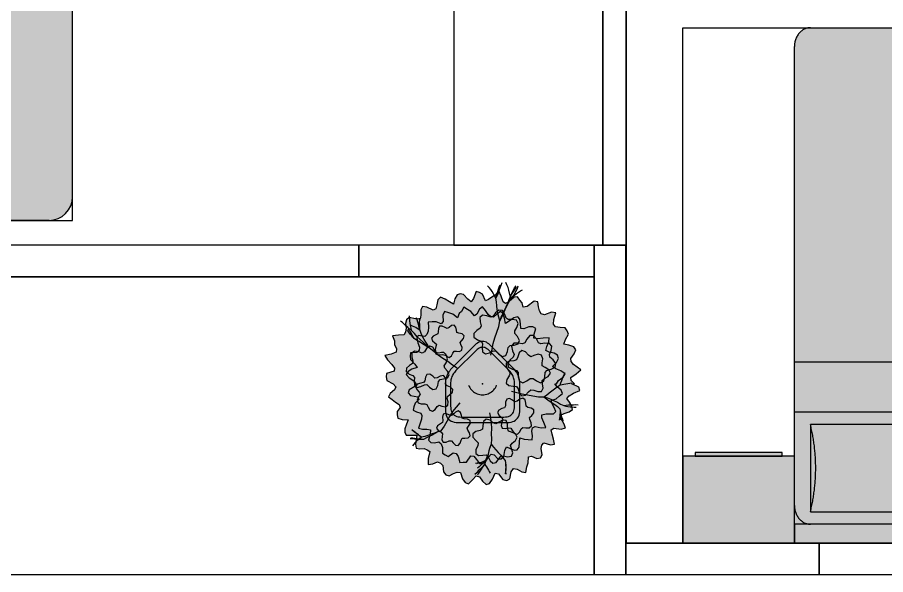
# Model space of a CAD drawing. Header units: millimetres. Extents: x 0 to 11077, y 0 to 9855.
# Drawn here: x 5574 to 9075, y 0 to 2245 of the extents above; entities that cross this region are included whole.
import ezdxf

# ---------------------------------------------------------------- set-up
doc = ezdxf.new("R2010")
doc.units = ezdxf.units.MM
for name, color, linetype, true_color in [('EH-PLANT-FILL', 9, 'Continuous', 0xa6e6bd), ('EH-PLANT-LEAVES', 103, 'Continuous', 0x4dcc7a), ('EH-PLANT-POT', 118, 'Continuous', 0x003b2b), ('EH-PLANT-STEMS', 37, 'Continuous', 0x8c5e36), ('Furniture', 37, 'Continuous', 0x75664f), ('FurnitureRefRec', 254, 'Continuous', 0xd5d5d5), ('PT Top Left', 52, 'Continuous', 0xcdcd00), ('PT Top Left Furniture', 211, 'Continuous', 0xff7fff), ('PT Top Right', 96, 'Continuous', 0x007f00), ('PT Top Right Furniture', 200, 'Continuous', 0xbf3fff), ('Walls', 1, 'Continuous', 0xff0000)]:
    doc.layers.add(name, color=color, linetype=linetype, true_color=true_color)
for name, color, linetype in [('Furniture Stretch', 7, 'Continuous'), ('Rooms$Bed Room', 7, 'Continuous'), ('Rooms$Living Room', 7, 'Continuous'), ('Rooms$Terrace', 7, 'Continuous'), ('Windows', 7, 'Continuous')]:
    doc.layers.add(name, color=color, linetype=linetype)

# ---------------------------------------------------------------- blocks, each defined once
blk = doc.blocks.new('EH_PLANT_BUSH')
at = {"layer": 'EH-PLANT-FILL'}
for points in [[(370.939, 0), (357.198, 12.474), (355.994, 24.894), (376.85, 39.609), (396.674, 55.749), (380.766, 67.139), (365.943, 77.784), (357.38, 89.105), (356.213, 102.142), (368.891, 119.86), (375.721, 136.751), (368.229, 148.774), (347.556, 154.742), (327.808, 159.883), (334.781, 178.006), (346.344, 199.962), (341.12, 213.155), (333.237, 224.771), (312.321, 226.915), (293.937, 229.649), (285.77, 239.79), (286.985, 258.403), (295.095, 284.97), (278.401, 288.293), (249.825, 277.458), (235.828, 281.049), (229.798, 294.128), (225.43, 310.278), (222.503, 329.875), (207.612, 332.249), (179.773, 311.376), (163.916, 308.282), (159.248, 326.508), (149.835, 336.535), (141.273, 349.663), (126.781, 348.327), (107.7, 331.465), (92.855, 323.825), (82.379, 330.404), (74.925, 352.495), (66.031, 374.481), (50.094, 356.434), (36.669, 348.878), (23.758, 339.753), (11.68, 334.457), (0, 361.036), (-12.82, 367.105), (-26.014, 372.024), (-36.061, 343.101), (-46.399, 330.148), (-60.076, 340.708), (-76.525, 360.02), (-90.19, 361.73), (-102.619, 357.876), (-111.276, 342.472), (-116.707, 320.649), (-133.082, 329.389), (-151.463, 340.191), (-170.086, 348.727), (-179.808, 338.17), (-183.837, 318.414), (-188.491, 301.648), (-199.429, 295.666), (-224.198, 308.582), (-242.738, 310.691), (-249.641, 297.511), (-249.033, 276.579), (-251.09, 260.011), (-270.426, 261.148), (-296.181, 266.683), (-306.982, 257.588), (-311.272, 243.192), (-308.66, 224.255), (-310.165, 209.209), (-316.129, 197.539), (-338.511, 195.44), (-363.698, 193.382), (-355.439, 173.359), (-354.609, 157.882), (-346.674, 140.065), (-347.908, 126.628), (-368.055, 119.588), (-394.744, 113.191), (-383.384, 95.588), (-365.464, 77.682), (-354.788, 62.559), (-357.038, 50.178), (-386.991, 40.674), (-389.079, 27.207), (-385.446, 13.46), (-361.216, 0), (-349.713, -12.212), (-355.291, -24.844), (-372.572, -39.159), (-379.199, -53.293), (-364.084, -64.198), (-351.766, -74.77), (-335.726, -83.706), (-332.303, -95.286), (-345.005, -112.099), (-344.818, -125.503), (-342.406, -138.341), (-323.749, -144.142), (-299.425, -146.039), (-307.162, -163.321), (-313.806, -181.176), (-313.094, -195.643), (-307.527, -207.43), (-285.733, -207.597), (-265.51, -207.439), (-268.325, -225.151), (-270.053, -243.157), (-268.235, -259.031), (-253.386, -262.389), (-234.955, -260.944), (-223.918, -266.855), (-213.32, -273.037), (-219.326, -301.876), (-219.538, -325.478), (-201.284, -322.121), (-181.66, -314.645), (-170.176, -320.054), (-160.7, -329.483), (-157.995, -354.862), (-148.556, -367.689), (-135.266, -371.641), (-117.666, -362.138), (-102.002, -355.722), (-89.207, -357.791), (-81.328, -382.618), (-70.192, -398.078), (-56.712, -403.528), (-40.733, -387.546), (-25.92, -370.671), (-13.084, -374.677), (0, -392.326), (14.168, -405.727), (28.061, -401.286), (40.392, -384.3), (50.604, -360.066), (64.017, -363.059), (82.018, -385.866), (97.332, -390.379), (109.774, -382.827), (115.146, -354.383), (124.056, -340.842), (139.332, -344.858), (158.301, -355.55), (174.467, -357.711), (178.124, -335.003), (184.362, -319.324), (184.444, -295.173), (197.275, -292.472), (218.912, -301.307), (232.932, -298.14), (240.07, -286.104), (235.515, -261.566), (239.048, -247.541), (246.301, -237.85), (273.386, -246.157), (289.705, -243.092), (286.335, -223.709), (280.152, -203.542), (276.332, -186.388), (287.499, -179.649), (316.753, -182.877), (334.342, -177.773), (327.532, -159.748), (317.021, -141.147), (313.931, -126.836), (328.882, -119.703), (349.178, -113.455), (362.024, -103.809), (360.077, -89.777), (350.724, -74.549), (340.108, -59.97), (349.585, -49.131), (365.891, -38.457), (392.499, -27.446), (387.793, -13.542), (359.574, 0)], [(298.472, 0), (305.719, 12.32), (325.356, 26.265), (333.147, 40.451), (315.593, 51.289), (295.103, 60.246), (282.05, 69.519), (297.434, 86.153), (305.806, 102.093), (301.635, 114.395), (287.988, 122.7), (267.996, 127.166), (254.783, 133.72), (259.292, 149.703), (267.658, 169.257), (268.049, 185.021), (244.332, 183.604), (221.411, 180.776), (206.999, 183.385), (208.252, 200.029), (214.08, 222.88), (202.473, 228.544), (186.692, 228.657), (166.435, 221.485), (153.993, 223.097), (152.783, 241.608), (149.917, 259.663), (141.576, 269.751), (126.147, 265.85), (107.551, 252.432), (92.25, 243.242), (88.253, 264.351), (81.907, 282.777), (71.628, 290.608), (57.293, 280.641), (43.495, 267.638), (32.723, 269.501), (22.549, 279.323), (11.903, 295.382), (0, 309.731), (-12.119, 300.739), (-22.616, 280.149), (-33.195, 273.384), (-47.259, 290.799), (-61.055, 299.066), (-75.873, 307.829), (-84.373, 291.288), (-94.296, 282.451), (-100.597, 265.252), (-119.361, 280.152), (-135.578, 285.725), (-152.972, 291.464), (-159.728, 276.656), (-158.824, 251.161), (-166.48, 241.187), (-187.476, 249.486), (-203.1, 248.752), (-219.808, 248.112), (-218.274, 227.247), (-220.096, 211.405), (-224.399, 198.8), (-232.564, 189.883), (-259.271, 194.83), (-264.927, 182.866), (-261.261, 165.211), (-254.717, 147.061), (-255.266, 133.974), (-264.482, 125.498), (-290.711, 123.861), (-291.607, 110.592), (-291.137, 97.196), (-273.044, 79.088), (-264.002, 65.071), (-285.798, 58.346), (-300.114, 48.773), (-307.836, 37.378), (-295.993, 23.895), (-277.805, 11.195), (-269.185, 0), (-273.107, -11.006), (-296.684, -23.951), (-300.434, -36.479), (-290.111, -47.148), (-260.608, -53.204), (-256.781, -63.291), (-272.017, -78.791), (-277.804, -92.745), (-279.959, -106.175), (-266.745, -113.65), (-248.724, -118.021), (-245.147, -128.663), (-246.92, -142.559), (-251.321, -158.926), (-258.664, -178.543), (-242.787, -182.443), (-224.566, -183.352), (-209.784, -185.852), (-211.723, -203.363), (-217.822, -226.777), (-209.296, -236.247), (-194.276, -237.945), (-175.822, -233.976), (-166.998, -241.938), (-162.077, -256.304), (-161.424, -279.594), (-150.657, -287.053), (-138.907, -292.74), (-118.598, -278.359), (-106.477, -280.757), (-98.022, -293.612), (-91.827, -317.024), (-77.807, -315.676), (-64.49, -315.895), (-47.224, -290.583), (-35.498, -292.351), (-24.621, -304.983), (-12.936, -321.01), (0, -320.787), (12.577, -312.092), (23.885, -295.868), (34.457, -283.778), (46.491, -286.072), (61.702, -302.238), (74.713, -303.123), (85.001, -293.456), (89.897, -269.276), (96.233, -253.745), (111.156, -260.894), (126.735, -267.088), (140.047, -266.837), (147.637, -255.715), (148.718, -235.179), (150.125, -217.493), (167.903, -223.438), (183.283, -224.482), (199.848, -225.582), (201.433, -209.714), (199.204, -191.338), (201.19, -178.239), (211.686, -172.836), (236.769, -177.921), (255.035, -176.038), (246.731, -156.023), (238.564, -137.735), (238.511, -125.18), (256.977, -121.937), (286.201, -121.939), (295.921, -112.228), (288.827, -96.425), (280.492, -81.245), (276.334, -68.11), (296.416, -60.514), (309.275, -50.262), (321.868, -39.082), (316.727, -25.569), (300.373, -12.105), (291.297, 0)], [(130.507, 202.046), (129.591, 212.723), (138.173, 226.543), (144.076, 243.134), (137.095, 255.457), (119.849, 258.732), (103.492, 258.144), (94.573, 264.084), (89.119, 279.41), (79.828, 294.371), (65.841, 296.596), (52.527, 285.154), (42.789, 271.999), (32.584, 268.73), (17.201, 274.021), (-0.288, 276.084), (-10.749, 266.536), (-10.104, 248.994), (-5.89, 233.178), (-9.698, 223.161), (-23.426, 214.433), (-35.943, 202.046), (-35, 187.914), (-20.883, 177.481), (-5.89, 170.914), (-0.433, 161.692), (-2.168, 145.517), (-0.288, 128.007), (11.348, 119.934), (28.308, 124.466), (42.789, 132.093), (53.402, 130.61), (64.966, 119.169), (79.828, 109.721), (93.395, 113.785), (100.426, 129.87), (103.492, 145.948), (111.268, 153.321), (127.424, 155.229), (144.076, 160.957), (149.358, 174.099), (141.166, 189.624)], [(-85.309, 173.307), (-76.685, 182.744), (-74.61, 193.26), (-82.773, 200.528), (-95.172, 203.391), (-103.355, 206.656), (-105.636, 215.517), (-107.637, 228.144), (-114.566, 236.322), (-125.337, 234.472), (-135.306, 226.563), (-142.961, 222.201), (-151.311, 225.941), (-162.431, 232.25), (-173.145, 231.932), (-178.413, 222.357), (-178.446, 209.632), (-179.808, 200.927), (-187.939, 196.732), (-199.804, 191.971), (-206.236, 183.396), (-202.035, 173.307), (-192.106, 165.347), (-186.15, 158.855), (-187.939, 149.883), (-191.615, 137.638), (-188.921, 127.263), (-178.413, 124.257), (-166, 127.056), (-157.21, 127.666), (-151.311, 120.673), (-144.029, 110.164), (-134.238, 105.802), (-125.337, 112.142), (-119.786, 123.593), (-114.782, 130.845), (-105.636, 131.098), (-92.88, 130.239), (-83.365, 135.173), (-82.773, 146.086), (-88.264, 157.565), (-90.814, 165.999)], [(284.042, 95.735), (271.407, 106.822), (269.288, 117.77), (276.176, 133.453), (279.433, 151.355), (269.959, 162.64), (251.591, 163.12), (235.046, 160.154), (225.165, 165.324), (217.197, 180.487), (205.232, 194.195), (190.502, 193.824), (178.674, 179.763), (170.677, 164.978), (160.475, 160.476), (143.652, 163.701), (125.475, 162.892), (116.581, 151.146), (120.2, 133.131), (126.773, 117.66), (123.932, 106.877), (110.922, 95.735), (100.22, 81.019), (103.859, 66.742), (120.2, 58.339), (136.394, 53.833), (143.053, 44.888), (143.652, 27.769), (148.485, 10.228), (161.917, 4.17), (178.674, 11.707), (192.294, 21.558), (203.44, 21.188), (217.197, 10.983), (233.925, 3.825), (247.035, 10.549), (251.591, 28.35), (252.381, 45.141), (259.62, 53.624), (276.176, 58.017), (292.202, 66.632), (295.119, 81.075)], [(-151.856, 62.191), (-154.363, 72.049), (-147.227, 84.566), (-140.976, 100.134), (-146.051, 112.449), (-161.526, 116.229), (-177.425, 115.285), (-186.695, 119.471), (-192.032, 132.855), (-200.306, 147.448), (-213.098, 151.159), (-225.702, 141.416), (-234.876, 128.398), (-243.929, 123.76), (-257.72, 127.932), (-274.289, 130.562), (-285.166, 122.874), (-285.407, 106.945), (-280.949, 91.656), (-282.967, 81.687), (-294.828, 73.505), (-307.214, 62.191), (-307.986, 48.894), (-295.682, 38.774), (-280.949, 32.727), (-274.413, 24.933), (-275.412, 10.559), (-274.289, -6.179), (-264.374, -15.073), (-248.79, -11.764), (-234.876, -4.015), (-224.708, -3.765), (-214.092, -13.507), (-200.306, -23.065), (-187.17, -20.858), (-180.042, -6.612), (-177.425, 9.098), (-171.28, 17.204), (-157.045, 19.429), (-140.976, 24.249), (-134.512, 35.894), (-141.205, 50.35)], [(273.188, 42.408), (267.255, 55.64), (252.042, 64.794), (240.787, 71.939), (239.784, 83.532), (242.387, 100.79), (237.901, 115.683), (223.856, 119.293), (207.214, 113.107), (194.611, 108.763), (184.922, 115.207), (173.052, 128.001), (158.611, 133.78), (147.032, 125.051), (141.492, 108.182), (137.031, 95.62), (125.951, 92.063), (108.548, 90.76), (95.026, 83.072), (94.631, 68.576), (104.365, 53.728), (111.405, 42.408), (107.279, 31.527), (97.446, 17.108), (95.026, 1.744), (106.113, -7.603), (123.792, -9.251), (137.031, -10.804), (142.965, -20.815), (148.108, -37.492), (158.611, -48.964), (172.832, -46.124), (185.142, -33.329), (194.611, -23.947), (206.137, -25.549), (222.383, -31.926), (237.901, -30.867), (244.547, -17.978), (242.219, -0.376), (240.787, 12.877), (249.226, 20.89), (264.341, 29.615)], [(-121.391, -34.166), (-119.856, -22.662), (-129.918, -13.726), (-142.931, -8.521), (-149.328, -2.221), (-148.864, 9.74), (-149.552, 24.309), (-157.589, 32.682), (-170.849, 30.387), (-183.032, 23.458), (-191.946, 22.385), (-201.008, 30.206), (-212.827, 38.751), (-224.385, 37.687), (-230.857, 25.89), (-233.036, 12.045), (-237.755, 4.406), (-249.52, 2.197), (-263.57, -1.715), (-269.944, -11.414), (-264.756, -23.831), (-255.291, -34.166), (-252.26, -42.619), (-257.869, -53.194), (-263.57, -66.618), (-259.961, -77.649), (-247.019, -81.334), (-233.036, -80.378), (-224.539, -83.278), (-219.768, -94.257), (-212.827, -107.084), (-201.952, -111.14), (-191.002, -103.319), (-183.032, -91.791), (-175.466, -86.956), (-163.908, -90.07), (-149.552, -92.642), (-139.6, -86.669), (-138.887, -73.231), (-142.931, -59.812), (-141.994, -50.882), (-132.353, -43.787)], [(198.003, -127.705), (207.158, -116.798), (206.85, -105.479), (195.753, -98.35), (182.457, -95.21), (175.451, -89.982), (174.204, -78.287), (171.385, -64.33), (162.343, -57.513), (149.85, -61.744), (139.106, -70.181), (130.65, -72.4), (120.73, -66.082), (108.059, -59.584), (97.092, -62.403), (92.611, -74.808), (92.508, -88.469), (88.971, -96.463), (77.847, -100.28), (64.866, -106.135), (60.232, -116.467), (67.137, -127.705), (77.753, -136.303), (81.798, -144.053), (77.847, -155.13), (74.331, -168.929), (79.519, -178.994), (92.611, -180.602), (105.952, -177.663), (114.533, -179.332), (120.73, -189.329), (129.326, -200.681), (140.43, -202.899), (149.85, -193.667), (155.87, -181.404), (162.525, -175.736), (174.204, -177.123), (188.44, -177.48), (197.097, -170.182), (195.753, -157.061), (189.918, -144.709), (189.636, -135.971)], [(-62.278, -179.15), (-56.456, -170.424), (-49.129, -159.033), (-49.947, -148.136), (-60.639, -142.532), (-73.811, -141.537), (-81.883, -138.44), (-85.075, -128.448), (-89.413, -115.617), (-98.443, -109.462), (-109.491, -114.327), (-118.481, -124.005), (-125.935, -128.385), (-135.738, -124.651), (-148.474, -120.043), (-158.916, -123.265), (-162, -134.936), (-160.039, -147.999), (-161.263, -156.558), (-170.294, -161.893), (-181.837, -168.978), (-185.829, -179.15), (-178.627, -188.839), (-167.192, -195.45), (-161.263, -201.743), (-162.722, -212.131), (-164.38, -225.573), (-158.916, -235.036), (-146.851, -235.446), (-134.552, -230.628), (-125.935, -229.916), (-118.724, -237.533), (-109.248, -247.211), (-98.443, -248.839), (-90.6, -239.662), (-86.698, -227.042), (-81.883, -219.861), (-71.431, -218.972), (-57.957, -217.598), (-49.947, -210.165), (-52.232, -198.311), (-59.666, -187.392)], [(132.152, -228.588), (139.75, -214.835), (133.012, -202.52), (116.951, -195.624), (104.144, -190.651), (100.682, -180.17), (100.656, -163.187), (94.64, -148.671), (80.812, -146.261), (65.406, -154.519), (53.533, -161.431), (43.181, -157.603), (29.886, -147.034), (14.786, -142.687), (4.28, -151.996), (1.131, -169.189), (-0.868, -182.782), (-10.315, -188.489), (-26.868, -192.293), (-39.68, -201.388), (-38.953, -215.407), (-27.474, -228.588), (-18.094, -238.626), (-19.522, -249.571), (-26.868, -264.884), (-27.745, -280.572), (-16.332, -288.744), (1.131, -287.988), (14.827, -286.912), (22.494, -294.853), (29.886, -310.143), (41.604, -320.611), (55.109, -316.783), (65.406, -302.658), (73.105, -291.279), (84.093, -290.236), (100.656, -293.99), (116.146, -291.355), (121.574, -278.409), (116.951, -261.552), (112.854, -248.439), (118.89, -239.198)]]:
    blk.add_hatch(color=256, dxfattribs=at).paths.add_polyline_path(points, flags=0)
at = {"layer": 'EH-PLANT-LEAVES'}
for points in [[(370.939, 0), (357.198, 12.474), (355.994, 24.894), (376.85, 39.609), (396.674, 55.749), (380.766, 67.139), (365.943, 77.784), (357.38, 89.105), (356.213, 102.142), (368.891, 119.86), (375.721, 136.751), (368.229, 148.774), (347.556, 154.742), (327.808, 159.883), (334.781, 178.006), (346.344, 199.962), (341.12, 213.155), (333.237, 224.771), (312.321, 226.915), (293.937, 229.649), (285.77, 239.79), (286.985, 258.403), (295.095, 284.97), (278.401, 288.293), (249.825, 277.458), (235.828, 281.049), (229.798, 294.128), (225.43, 310.278), (222.503, 329.875), (207.612, 332.249), (179.773, 311.376), (163.916, 308.282), (159.248, 326.508), (149.835, 336.535), (141.273, 349.663), (126.781, 348.327), (107.7, 331.465), (92.855, 323.825), (82.379, 330.404), (74.925, 352.495), (66.031, 374.481), (50.094, 356.434), (36.669, 348.878), (23.758, 339.753), (11.68, 334.457), (0, 361.036), (-12.82, 367.105), (-26.014, 372.024), (-36.061, 343.101), (-46.399, 330.148), (-60.076, 340.708), (-76.525, 360.02), (-90.19, 361.73), (-102.619, 357.876), (-111.276, 342.472), (-116.707, 320.649), (-133.082, 329.389), (-151.463, 340.191), (-170.086, 348.727), (-179.808, 338.17), (-183.837, 318.414), (-188.491, 301.648), (-199.429, 295.666), (-224.198, 308.582), (-242.738, 310.691), (-249.641, 297.511), (-249.033, 276.579), (-251.09, 260.011), (-270.426, 261.148), (-296.181, 266.683), (-306.982, 257.588), (-311.272, 243.192), (-308.66, 224.255), (-310.165, 209.209), (-316.129, 197.539), (-338.511, 195.44), (-363.698, 193.382), (-355.439, 173.359), (-354.609, 157.882), (-346.674, 140.065), (-347.908, 126.628), (-368.055, 119.588), (-394.744, 113.191), (-383.384, 95.588), (-365.464, 77.682), (-354.788, 62.559), (-357.038, 50.178), (-386.991, 40.674), (-389.079, 27.207), (-385.446, 13.46), (-361.216, 0), (-349.713, -12.212), (-355.291, -24.844), (-372.572, -39.159), (-379.199, -53.293), (-364.084, -64.198), (-351.766, -74.77), (-335.726, -83.706), (-332.303, -95.286), (-345.005, -112.099), (-344.818, -125.503), (-342.406, -138.341), (-323.749, -144.142), (-299.425, -146.039), (-307.162, -163.321), (-313.806, -181.176), (-313.094, -195.643), (-307.527, -207.43), (-285.733, -207.597), (-265.51, -207.439), (-268.325, -225.151), (-270.053, -243.157), (-268.235, -259.031), (-253.386, -262.389), (-234.955, -260.944), (-223.918, -266.855), (-213.32, -273.037), (-219.326, -301.876), (-219.538, -325.478), (-201.284, -322.121), (-181.66, -314.645), (-170.176, -320.054), (-160.7, -329.483), (-157.995, -354.862), (-148.556, -367.689), (-135.266, -371.641), (-117.666, -362.138), (-102.002, -355.722), (-89.207, -357.791), (-81.328, -382.618), (-70.192, -398.078), (-56.712, -403.528), (-40.733, -387.546), (-25.92, -370.671), (-13.084, -374.677), (0, -392.326), (14.168, -405.727), (28.061, -401.286), (40.392, -384.3), (50.604, -360.066), (64.017, -363.059), (82.018, -385.866), (97.332, -390.379), (109.774, -382.827), (115.146, -354.383), (124.056, -340.842), (139.332, -344.858), (158.301, -355.55), (174.467, -357.711), (178.124, -335.003), (184.362, -319.324), (184.444, -295.173), (197.275, -292.472), (218.912, -301.307), (232.932, -298.14), (240.07, -286.104), (235.515, -261.566), (239.048, -247.541), (246.301, -237.85), (273.386, -246.157), (289.705, -243.092), (286.335, -223.709), (280.152, -203.542), (276.332, -186.388), (287.499, -179.649), (316.753, -182.877), (334.342, -177.773), (327.532, -159.748), (317.021, -141.147), (313.931, -126.836), (328.882, -119.703), (349.178, -113.455), (362.024, -103.809), (360.077, -89.777), (350.724, -74.549), (340.108, -59.97), (349.585, -49.131), (365.891, -38.457), (392.499, -27.446), (387.793, -13.542), (359.574, 0)], [(298.472, 0), (305.719, 12.32), (325.356, 26.265), (333.147, 40.451), (315.593, 51.289), (295.103, 60.246), (282.05, 69.519), (297.434, 86.153), (305.806, 102.093), (301.635, 114.395), (287.988, 122.7), (267.996, 127.166), (254.783, 133.72), (259.292, 149.703), (267.658, 169.257), (268.049, 185.021), (244.332, 183.604), (221.411, 180.776), (206.999, 183.385), (208.252, 200.029), (214.08, 222.88), (202.473, 228.544), (186.692, 228.657), (166.435, 221.485), (153.993, 223.097), (152.783, 241.608), (149.917, 259.663), (141.576, 269.751), (126.147, 265.85), (107.551, 252.432), (92.25, 243.242), (88.253, 264.351), (81.907, 282.777), (71.628, 290.608), (57.293, 280.641), (43.495, 267.638), (32.723, 269.501), (22.549, 279.323), (11.903, 295.382), (0, 309.731), (-12.119, 300.739), (-22.616, 280.149), (-33.195, 273.384), (-47.259, 290.799), (-61.055, 299.066), (-75.873, 307.829), (-84.373, 291.288), (-94.296, 282.451), (-100.597, 265.252), (-119.361, 280.152), (-135.578, 285.725), (-152.972, 291.464), (-159.728, 276.656), (-158.824, 251.161), (-166.48, 241.187), (-187.476, 249.486), (-203.1, 248.752), (-219.808, 248.112), (-218.274, 227.247), (-220.096, 211.405), (-224.399, 198.8), (-232.564, 189.883), (-259.271, 194.83), (-264.927, 182.866), (-261.261, 165.211), (-254.717, 147.061), (-255.266, 133.974), (-264.482, 125.498), (-290.711, 123.861), (-291.607, 110.592), (-291.137, 97.196), (-273.044, 79.088), (-264.002, 65.071), (-285.798, 58.346), (-300.114, 48.773), (-307.836, 37.378), (-295.993, 23.895), (-277.805, 11.195), (-269.185, 0), (-273.107, -11.006), (-296.684, -23.951), (-300.434, -36.479), (-290.111, -47.148), (-260.608, -53.204), (-256.781, -63.291), (-272.017, -78.791), (-277.804, -92.745), (-279.959, -106.175), (-266.745, -113.65), (-248.724, -118.021), (-245.147, -128.663), (-246.92, -142.559), (-251.321, -158.926), (-258.664, -178.543), (-242.787, -182.443), (-224.566, -183.352), (-209.784, -185.852), (-211.723, -203.363), (-217.822, -226.777), (-209.296, -236.247), (-194.276, -237.945), (-175.822, -233.976), (-166.998, -241.938), (-162.077, -256.304), (-161.424, -279.594), (-150.657, -287.053), (-138.907, -292.74), (-118.598, -278.359), (-106.477, -280.757), (-98.022, -293.612), (-91.827, -317.024), (-77.807, -315.676), (-64.49, -315.895), (-47.224, -290.583), (-35.498, -292.351), (-24.621, -304.983), (-12.936, -321.01), (0, -320.787), (12.577, -312.092), (23.885, -295.868), (34.457, -283.778), (46.491, -286.072), (61.702, -302.238), (74.713, -303.123), (85.001, -293.456), (89.897, -269.276), (96.233, -253.745), (111.156, -260.894), (126.735, -267.088), (140.047, -266.837), (147.637, -255.715), (148.718, -235.179), (150.125, -217.493), (167.903, -223.438), (183.283, -224.482), (199.848, -225.582), (201.433, -209.714), (199.204, -191.338), (201.19, -178.239), (211.686, -172.836), (236.769, -177.921), (255.035, -176.038), (246.731, -156.023), (238.564, -137.735), (238.511, -125.18), (256.977, -121.937), (286.201, -121.939), (295.921, -112.228), (288.827, -96.425), (280.492, -81.245), (276.334, -68.11), (296.416, -60.514), (309.275, -50.262), (321.868, -39.082), (316.727, -25.569), (300.373, -12.105), (291.297, 0)], [(130.507, 202.046), (129.591, 212.723), (138.173, 226.543), (144.076, 243.134), (137.095, 255.457), (119.849, 258.732), (103.492, 258.144), (94.573, 264.084), (89.119, 279.41), (79.828, 294.371), (65.841, 296.596), (52.527, 285.154), (42.789, 271.999), (32.584, 268.73), (17.201, 274.021), (-0.288, 276.084), (-10.749, 266.536), (-10.104, 248.994), (-5.89, 233.178), (-9.698, 223.161), (-23.426, 214.433), (-35.943, 202.046), (-35, 187.914), (-20.883, 177.481), (-5.89, 170.914), (-0.433, 161.692), (-2.168, 145.517), (-0.288, 128.007), (11.348, 119.934), (28.308, 124.466), (42.789, 132.093), (53.402, 130.61), (64.966, 119.169), (79.828, 109.721), (93.395, 113.785), (100.426, 129.87), (103.492, 145.948), (111.268, 153.321), (127.424, 155.229), (144.076, 160.957), (149.358, 174.099), (141.166, 189.624)], [(-85.309, 173.307), (-76.685, 182.744), (-74.61, 193.26), (-82.773, 200.528), (-95.172, 203.391), (-103.355, 206.656), (-105.636, 215.517), (-107.637, 228.144), (-114.566, 236.322), (-125.337, 234.472), (-135.306, 226.563), (-142.961, 222.201), (-151.311, 225.941), (-162.431, 232.25), (-173.145, 231.932), (-178.413, 222.357), (-178.446, 209.632), (-179.808, 200.927), (-187.939, 196.732), (-199.804, 191.971), (-206.236, 183.396), (-202.035, 173.307), (-192.106, 165.347), (-186.15, 158.855), (-187.939, 149.883), (-191.615, 137.638), (-188.921, 127.263), (-178.413, 124.257), (-166, 127.056), (-157.21, 127.666), (-151.311, 120.673), (-144.029, 110.164), (-134.238, 105.802), (-125.337, 112.142), (-119.786, 123.593), (-114.782, 130.845), (-105.636, 131.098), (-92.88, 130.239), (-83.365, 135.173), (-82.773, 146.086), (-88.264, 157.565), (-90.814, 165.999)], [(284.042, 95.735), (271.407, 106.822), (269.288, 117.77), (276.176, 133.453), (279.433, 151.355), (269.959, 162.64), (251.591, 163.12), (235.046, 160.154), (225.165, 165.324), (217.197, 180.487), (205.232, 194.195), (190.502, 193.824), (178.674, 179.763), (170.677, 164.978), (160.475, 160.476), (143.652, 163.701), (125.475, 162.892), (116.581, 151.146), (120.2, 133.131), (126.773, 117.66), (123.932, 106.877), (110.922, 95.735), (100.22, 81.019), (103.859, 66.742), (120.2, 58.339), (136.394, 53.833), (143.053, 44.888), (143.652, 27.769), (148.485, 10.228), (161.917, 4.17), (178.674, 11.707), (192.294, 21.558), (203.44, 21.188), (217.197, 10.983), (233.925, 3.825), (247.035, 10.549), (251.591, 28.35), (252.381, 45.141), (259.62, 53.624), (276.176, 58.017), (292.202, 66.632), (295.119, 81.075)], [(-151.856, 62.191), (-154.363, 72.049), (-147.227, 84.566), (-140.976, 100.134), (-146.051, 112.449), (-161.526, 116.229), (-177.425, 115.285), (-186.695, 119.471), (-192.032, 132.855), (-200.306, 147.448), (-213.098, 151.159), (-225.702, 141.416), (-234.876, 128.398), (-243.929, 123.76), (-257.72, 127.932), (-274.289, 130.562), (-285.166, 122.874), (-285.407, 106.945), (-280.949, 91.656), (-282.967, 81.687), (-294.828, 73.505), (-307.214, 62.191), (-307.986, 48.894), (-295.682, 38.774), (-280.949, 32.727), (-274.413, 24.933), (-275.412, 10.559), (-274.289, -6.179), (-264.374, -15.073), (-248.79, -11.764), (-234.876, -4.015), (-224.708, -3.765), (-214.092, -13.507), (-200.306, -23.065), (-187.17, -20.858), (-180.042, -6.612), (-177.425, 9.098), (-171.28, 17.204), (-157.045, 19.429), (-140.976, 24.249), (-134.512, 35.894), (-141.205, 50.35)], [(273.188, 42.408), (267.255, 55.64), (252.042, 64.794), (240.787, 71.939), (239.784, 83.532), (242.387, 100.79), (237.901, 115.683), (223.856, 119.293), (207.214, 113.107), (194.611, 108.763), (184.922, 115.207), (173.052, 128.001), (158.611, 133.78), (147.032, 125.051), (141.492, 108.182), (137.031, 95.62), (125.951, 92.063), (108.548, 90.76), (95.026, 83.072), (94.631, 68.576), (104.365, 53.728), (111.405, 42.408), (107.279, 31.527), (97.446, 17.108), (95.026, 1.744), (106.113, -7.603), (123.792, -9.251), (137.031, -10.804), (142.965, -20.815), (148.108, -37.492), (158.611, -48.964), (172.832, -46.124), (185.142, -33.329), (194.611, -23.947), (206.137, -25.549), (222.383, -31.926), (237.901, -30.867), (244.547, -17.978), (242.219, -0.376), (240.787, 12.877), (249.226, 20.89), (264.341, 29.615)], [(-121.391, -34.166), (-119.856, -22.662), (-129.918, -13.726), (-142.931, -8.521), (-149.328, -2.221), (-148.864, 9.74), (-149.552, 24.309), (-157.589, 32.682), (-170.849, 30.387), (-183.032, 23.458), (-191.946, 22.385), (-201.008, 30.206), (-212.827, 38.751), (-224.385, 37.687), (-230.857, 25.89), (-233.036, 12.045), (-237.755, 4.406), (-249.52, 2.197), (-263.57, -1.715), (-269.944, -11.414), (-264.756, -23.831), (-255.291, -34.166), (-252.26, -42.619), (-257.869, -53.194), (-263.57, -66.618), (-259.961, -77.649), (-247.019, -81.334), (-233.036, -80.378), (-224.539, -83.278), (-219.768, -94.257), (-212.827, -107.084), (-201.952, -111.14), (-191.002, -103.319), (-183.032, -91.791), (-175.466, -86.956), (-163.908, -90.07), (-149.552, -92.642), (-139.6, -86.669), (-138.887, -73.231), (-142.931, -59.812), (-141.994, -50.882), (-132.353, -43.787)], [(198.003, -127.705), (207.158, -116.798), (206.85, -105.479), (195.753, -98.35), (182.457, -95.21), (175.451, -89.982), (174.204, -78.287), (171.385, -64.33), (162.343, -57.513), (149.85, -61.744), (139.106, -70.181), (130.65, -72.4), (120.73, -66.082), (108.059, -59.584), (97.092, -62.403), (92.611, -74.808), (92.508, -88.469), (88.971, -96.463), (77.847, -100.28), (64.866, -106.135), (60.232, -116.467), (67.137, -127.705), (77.753, -136.303), (81.798, -144.053), (77.847, -155.13), (74.331, -168.929), (79.519, -178.994), (92.611, -180.602), (105.952, -177.663), (114.533, -179.332), (120.73, -189.329), (129.326, -200.681), (140.43, -202.899), (149.85, -193.667), (155.87, -181.404), (162.525, -175.736), (174.204, -177.123), (188.44, -177.48), (197.097, -170.182), (195.753, -157.061), (189.918, -144.709), (189.636, -135.971)], [(-62.278, -179.15), (-56.456, -170.424), (-49.129, -159.033), (-49.947, -148.136), (-60.639, -142.532), (-73.811, -141.537), (-81.883, -138.44), (-85.075, -128.448), (-89.413, -115.617), (-98.443, -109.462), (-109.491, -114.327), (-118.481, -124.005), (-125.935, -128.385), (-135.738, -124.651), (-148.474, -120.043), (-158.916, -123.265), (-162, -134.936), (-160.039, -147.999), (-161.263, -156.558), (-170.294, -161.893), (-181.837, -168.978), (-185.829, -179.15), (-178.627, -188.839), (-167.192, -195.45), (-161.263, -201.743), (-162.722, -212.131), (-164.38, -225.573), (-158.916, -235.036), (-146.851, -235.446), (-134.552, -230.628), (-125.935, -229.916), (-118.724, -237.533), (-109.248, -247.211), (-98.443, -248.839), (-90.6, -239.662), (-86.698, -227.042), (-81.883, -219.861), (-71.431, -218.972), (-57.957, -217.598), (-49.947, -210.165), (-52.232, -198.311), (-59.666, -187.392)], [(132.152, -228.588), (139.75, -214.835), (133.012, -202.52), (116.951, -195.624), (104.144, -190.651), (100.682, -180.17), (100.656, -163.187), (94.64, -148.671), (80.812, -146.261), (65.406, -154.519), (53.533, -161.431), (43.181, -157.603), (29.886, -147.034), (14.786, -142.687), (4.28, -151.996), (1.131, -169.189), (-0.868, -182.782), (-10.315, -188.489), (-26.868, -192.293), (-39.68, -201.388), (-38.953, -215.407), (-27.474, -228.588), (-18.094, -238.626), (-19.522, -249.571), (-26.868, -264.884), (-27.745, -280.572), (-16.332, -288.744), (1.131, -287.988), (14.827, -286.912), (22.494, -294.853), (29.886, -310.143), (41.604, -320.611), (55.109, -316.783), (65.406, -302.658), (73.105, -291.279), (84.093, -290.236), (100.656, -293.99), (116.146, -291.355), (121.574, -278.409), (116.951, -261.552), (112.854, -248.439), (118.89, -239.198)]]:
    blk.add_lwpolyline(points, close=True, dxfattribs=at)
at = {"layer": 'EH-PLANT-POT'}
for points in [[(-150, -105), (-149.646, -113.146), (-148.583, -120.583), (-146.812, -127.312), (-144.333, -133.333), (-141.146, -138.646), (-137.25, -143.25), (-132.646, -147.146), (-127.333, -150.333), (-121.312, -152.812), (-114.583, -154.583), (-107.146, -155.646), (-99, -156), (99, -156), (107.146, -155.646), (114.583, -154.583), (121.313, -152.812), (127.333, -150.333), (132.646, -147.146), (137.25, -143.25), (141.146, -138.646), (144.333, -133.333), (146.813, -127.312), (148.583, -120.583), (149.646, -113.146), (150, -105), (150, 0.3), (149.825, 6.177), (149.299, 11.91), (148.422, 17.496), (147.195, 22.938), (145.617, 28.235), (143.689, 33.386), (141.41, 38.392), (138.781, 43.253), (135.8, 47.968), (132.47, 52.539), (128.788, 56.964), (124.756, 61.244), (30.653, 155.347), (25.544, 160.03), (20.435, 163.862), (15.327, 166.842), (10.218, 168.971), (5.109, 170.248), (0, 170.673), (-5.109, 170.248), (-10.218, 168.971), (-15.327, 166.842), (-20.435, 163.862), (-25.544, 160.03), (-30.653, 155.347), (-124.756, 61.244), (-128.788, 56.964), (-132.47, 52.539), (-135.8, 47.968), (-138.781, 43.253), (-141.41, 38.392), (-143.689, 33.386), (-145.617, 28.235), (-147.195, 22.938), (-148.422, 17.496), (-149.299, 11.91), (-149.825, 6.177), (-150, 0.3)], [(-129, -90.3), (-128.695, -97.305), (-127.782, -103.702), (-126.259, -109.489), (-124.127, -114.667), (-121.385, -119.235), (-118.035, -123.195), (-114.075, -126.545), (-109.507, -129.287), (-104.329, -131.419), (-98.542, -132.942), (-92.145, -133.855), (-85.14, -134.16), (85.14, -134.16), (92.145, -133.855), (98.542, -132.942), (104.329, -131.419), (109.507, -129.287), (114.075, -126.545), (118.035, -123.195), (121.385, -119.235), (124.127, -114.667), (126.259, -109.489), (127.782, -103.702), (128.695, -97.305), (129, -90.3), (129, 0.258), (128.849, 5.313), (128.397, 10.242), (127.643, 15.047), (126.588, 19.727), (125.231, 24.282), (123.573, 28.712), (121.613, 33.017), (119.351, 37.197), (116.788, 41.253), (113.924, 45.183), (110.758, 48.989), (107.29, 52.67), (26.362, 133.598), (21.968, 137.626), (17.574, 140.921), (13.181, 143.484), (8.787, 145.315), (4.394, 146.413), (0, 146.779), (-4.394, 146.413), (-8.787, 145.315), (-13.181, 143.484), (-17.574, 140.921), (-21.968, 137.626), (-26.362, 133.598), (-107.29, 52.67), (-110.758, 48.989), (-113.924, 45.183), (-116.788, 41.253), (-119.351, 37.197), (-121.613, 33.017), (-123.573, 28.712), (-125.231, 24.282), (-126.588, 19.727), (-127.643, 15.047), (-128.397, 10.242), (-128.849, 5.313), (-129, 0.258)]]:
    blk.add_lwpolyline(points, close=True, dxfattribs=at)
blk.add_lwpolyline([(-56.395, -5.484), (-54.227, -10.679), (-51.582, -15.647), (-48.484, -20.346), (-44.958, -24.734), (-41.037, -28.772), (-36.754, -32.425), (-32.149, -35.66), (-27.26, -38.45), (-22.131, -40.769), (-16.808, -42.598), (-11.336, -43.919), (-5.765, -44.722), (-0.143, -45), (5.48, -44.749), (11.055, -43.973), (16.532, -42.677), (21.864, -40.874), (27.004, -38.58), (31.906, -35.813), (36.527, -32.6), (40.827, -28.968), (44.768, -24.948), (48.314, -20.577), (51.435, -15.893), (54.104, -10.937), (56.297, -5.753)], dxfattribs=at)
at = {"layer": 'EH-PLANT-STEMS'}
for points in [[(52.795, 344.749), (48.129, 353.606), (43.746, 362.606), (39.177, 371.513), (33.581, 379.814), (27.116, 387.457), (20.394, 394.876)], [(52.795, 344.749), (58.48, 354.613), (63.498, 364.833), (67.34, 375.55), (71.08, 386.303), (74.539, 397.15), (79.029, 407.613)], [(52.795, 344.749), (55.663, 353.688), (58.761, 362.55), (61.418, 371.554), (64.19, 380.524), (66.879, 389.519), (70.414, 398.216)], [(114.65, 343.272), (111.672, 354.288), (108.987, 365.38), (106.057, 376.409), (102.62, 387.291), (98.034, 397.741), (93.415, 408.177)], [(107.062, 339.794), (110.96, 349.249), (114.862, 358.702), (119.236, 367.946), (124.195, 376.89), (129.246, 385.783), (135.37, 393.973)], [(107.062, 339.794), (111.228, 348.385), (115.872, 356.728), (120.47, 365.095), (126.011, 372.871), (131.7, 380.539), (136.917, 388.535)], [(114.65, 343.272), (121.234, 350.59), (126.792, 358.715), (131.678, 367.261), (136.258, 375.975), (140.116, 385.031), (143.544, 394.259)], [(114.65, 343.272), (120.978, 350.775), (128.241, 357.376), (136.218, 363.096), (144.331, 368.62), (152.487, 374.08), (161.271, 378.46)], [(69.266, 253.304), (65.22, 268.276), (61.733, 283.389), (59.169, 298.685), (57.706, 314.125), (55.498, 329.476), (52.795, 344.749)], [(69.266, 253.304), (77.774, 267.825), (84.8, 283.119), (90.762, 298.858), (97.866, 314.115), (105.779, 328.969), (114.65, 343.272)], [(69.266, 253.304), (75.011, 267.974), (82.329, 281.927), (88.213, 296.542), (95.688, 310.411), (101.577, 325.024), (107.062, 339.794)], [(-285.985, 214.026), (-294.143, 219.62), (-301.733, 225.963), (-308.876, 232.806), (-315.753, 239.916), (-323.518, 246.044), (-330.995, 252.52)], [(-285.985, 214.026), (-287.974, 223.963), (-290.047, 233.883), (-291.557, 243.905), (-293.217, 253.902), (-293.933, 264.011), (-295.074, 274.081)], [(-252.13, 214.576), (-254.3, 223.119), (-256.922, 231.534), (-259.02, 240.095), (-261.368, 248.591), (-264.117, 256.965), (-266.044, 265.566)], [(-252.13, 214.576), (-252.71, 222.78), (-253.415, 230.975), (-253.148, 239.195), (-253.783, 247.395), (-253.659, 255.619), (-254.668, 263.782)], [(33.413, 115.254), (38.015, 138.641), (42.296, 162.088), (48.796, 185.02), (57.379, 207.256), (64.911, 229.87), (69.266, 253.304)], [(-276.538, 182.163), (-281.161, 187.421), (-285.743, 192.715), (-290.482, 197.869), (-295.087, 203.143), (-299.237, 208.782), (-303.795, 214.096)], [(-276.538, 182.163), (-279.982, 188.923), (-283.321, 195.736), (-287.011, 202.364), (-291.171, 208.709), (-295.838, 214.691), (-300.968, 220.281)], [(-252.13, 214.576), (-257.512, 219.023), (-263.287, 222.946), (-269.2, 226.657), (-275.533, 229.596), (-282.004, 232.216), (-288.631, 234.411)], [(-214.927, 144.188), (-227.217, 155.383), (-239.292, 166.811), (-251.563, 178.027), (-263.869, 189.205), (-274.714, 201.805), (-285.985, 214.026)], [(-214.927, 144.188), (-221.204, 155.926), (-228.811, 166.849), (-235.431, 178.398), (-241.711, 190.135), (-247.691, 202.027), (-252.13, 214.576)], [(-214.927, 144.188), (-225.344, 150.287), (-235.712, 156.47), (-245.787, 163.12), (-255.577, 170.184), (-266.084, 176.127), (-276.538, 182.163)], [(-101.993, 63.226), (-121.983, 75.009), (-140.567, 88.906), (-159.776, 101.924), (-179.352, 114.384), (-197.215, 129.196), (-214.927, 144.188)], [(312.374, -4.123), (315.867, 4.158), (319.473, 12.391), (322.193, 20.957), (325.231, 29.415), (328.923, 37.609), (333.377, 45.416)], [(312.374, -4.123), (320.289, -3.49), (328.061, -1.868), (335.861, -0.385), (343.711, 0.807), (351.452, 2.571), (359.337, 3.503)], [(116.118, -30.275), (137.669, -35.633), (159.417, -40.123), (181.007, -45.318), (202.847, -49.336), (224.78, -52.818), (246.978, -53.433)], [(246.978, -53.433), (258.205, -45.653), (268.813, -37.048), (279.803, -28.937), (290.193, -20.069), (301.255, -12.057), (312.374, -4.123)], [(246.978, -53.433), (257.901, -61.25), (268.581, -69.395), (280.057, -76.375), (291.486, -83.432), (302.077, -91.693), (311.576, -101.19)], [(246.978, -53.433), (261.228, -57.056), (274.973, -62.277), (288.066, -68.968), (301.636, -74.628), (314.538, -81.682), (327.86, -87.902)], [(-91.537, -77.594), (-106.94, -94.418), (-121.361, -112.089), (-133.448, -131.432), (-143.729, -151.793), (-155.014, -171.615), (-168.528, -189.989)], [(311.576, -101.19), (312.372, -108.71), (312.685, -116.266), (312.06, -123.803), (311.746, -131.359), (310.469, -138.813), (309.381, -146.297)], [(311.576, -101.19), (312.98, -109.342), (314.235, -117.519), (316.051, -125.589), (318.803, -133.39), (321.831, -141.088), (323.908, -149.095)], [(311.576, -101.19), (313.365, -108.386), (314.134, -115.761), (315.198, -123.099), (315.481, -130.509), (315.086, -137.914), (313.746, -145.207)], [(327.86, -87.902), (337.463, -86.645), (347.044, -85.235), (356.71, -84.646), (366.393, -84.464), (376.075, -84.277), (385.733, -84.988)], [(327.86, -87.902), (336.034, -90.053), (344.312, -91.761), (352.671, -93.009), (361.111, -93.474), (369.478, -94.666), (377.926, -94.952)], [(28.256, -116.626), (31.887, -137.627), (34.738, -158.747), (35.44, -180.048), (34.769, -201.35), (35.994, -222.627), (35.011, -243.917)], [(-246.765, -215.261), (-253.671, -211.062), (-260.122, -206.191), (-266.092, -200.742), (-272.219, -195.47), (-278.622, -190.537), (-285.192, -185.829)], [(-246.765, -215.261), (-252.754, -210.949), (-258.442, -206.248), (-264.436, -201.944), (-270.678, -198.008), (-276.53, -193.512), (-282.263, -188.865)], [(-168.528, -189.989), (-181.671, -193.949), (-194.565, -198.656), (-207.449, -203.391), (-220.276, -208.279), (-233.292, -212.638), (-246.765, -215.261)], [(-168.528, -189.989), (-180.731, -194.349), (-192.251, -200.285), (-203.518, -206.686), (-215.073, -212.552), (-226.664, -218.345), (-238.167, -224.313)], [(-238.167, -224.313), (-247.143, -224.211), (-256.12, -224.21), (-265.066, -223.473), (-274.008, -222.683), (-282.981, -222.396), (-291.903, -221.41)], [(-238.167, -224.313), (-246.82, -223.555), (-255.489, -222.997), (-264.161, -222.502), (-272.76, -221.273), (-281.337, -219.899), (-289.705, -217.567)], [(-246.765, -215.261), (-253.572, -220.336), (-260.035, -225.842), (-266.235, -231.643), (-272.476, -237.399), (-277.883, -243.946), (-283.127, -250.623)], [(35.011, -243.917), (29.34, -256.527), (25.335, -269.76), (22.178, -283.221), (17.495, -296.23), (12.338, -309.058), (8.942, -322.461)], [(35.011, -243.917), (30.199, -253.995), (26.762, -264.62), (24.452, -275.546), (22.308, -286.507), (19.574, -297.334), (15.577, -307.763)], [(35.011, -243.917), (43.509, -255.63), (52.918, -266.624), (63.179, -276.829), (73.123, -287.342), (81.891, -298.855), (91.646, -309.544)], [(15.577, -307.763), (8.475, -311.114), (1.297, -314.3), (-6.182, -316.698), (-13.759, -318.762), (-21.539, -319.831), (-29.178, -321.656)], [(15.577, -307.763), (9.424, -311.449), (2.846, -314.31), (-3.846, -316.891), (-10.788, -318.697), (-17.759, -320.385), (-24.572, -322.629)], [(15.577, -307.763), (9.554, -313.014), (3.754, -318.512), (-2.451, -323.547), (-8.141, -329.159), (-14.174, -334.4), (-20.169, -339.684)], [(91.646, -309.544), (92.671, -318.427), (93.723, -327.306), (93.737, -336.247), (92.572, -345.112), (91.961, -354.032), (90.937, -362.915)], [(91.646, -309.544), (91.751, -318.67), (92.613, -327.756), (93.407, -336.848), (93.521, -345.973), (92.779, -355.07), (93.279, -364.182)], [(8.942, -322.461), (3.089, -330.251), (-3.391, -337.527), (-10.295, -344.403), (-17.308, -351.167), (-23.541, -358.656), (-30.661, -365.307)], [(8.942, -322.461), (3.476, -329.655), (-1.12, -337.433), (-6.409, -344.757), (-11.651, -352.115), (-15.977, -360.047), (-20.185, -368.042)], [(8.942, -322.461), (12.4, -328.848), (16.273, -334.992), (19.837, -341.32), (23.441, -347.626), (26.817, -354.057), (30.029, -360.571)]]:
    blk.add_lwpolyline(points, dxfattribs=at)
blk = doc.blocks.new('Zithoek')
at = {"layer": 'Furniture'}
blk.add_hatch(color=7, dxfattribs=at).paths.add_polyline_path([(1345.7, -723.3), (1345.6, -726.6), (1345.4, -729.9), (1345.2, -733.1), (1344.8, -736.4), (1344.3, -739.6), (1343.6, -742.8), (1342.9, -746), (1342.1, -749.2), (1341.1, -752.3), (1340.1, -755.4), (1338.9, -758.5), (1337.7, -761.5), (1336.3, -764.5), (1334.8, -767.4), (1333.3, -770.3), (1331.6, -773.1), (1329.8, -775.8), (1328, -778.5), (1326, -781.2), (1324, -783.7), (1321.9, -786.2), (1319.7, -788.6), (1317.4, -791), (1315, -793.2), (1312.5, -795.4), (1310, -797.5), (1307.4, -799.5), (1304.8, -801.4), (1302, -803.2), (1299.3, -804.9), (1296.4, -806.6), (1293.5, -808.1), (1290.6, -809.5), (1290.6, -1182.1), (1290.5, -1185.4), (1290.4, -1188.6), (1290.1, -1191.8), (1289.7, -1195.1), (1289.2, -1198.3), (1288.6, -1201.5), (1287.9, -1204.6), (1287.1, -1207.8), (1286.1, -1210.9), (1285.1, -1213.9), (1284, -1217), (1282.7, -1220), (1281.4, -1222.9), (1279.9, -1225.8), (1278.4, -1228.7), (1276.8, -1231.5), (1275, -1234.2), (1273.2, -1236.9), (1271.3, -1239.5), (1269.3, -1242.1), (1267.2, -1244.6), (1265, -1247), (1262.8, -1249.3), (1260.4, -1251.6), (1258, -1253.7), (1255.5, -1255.8), (1253, -1257.8), (1250.4, -1259.7), (1247.7, -1261.6), (1244.9, -1263.3), (1242.1, -1264.9), (1239.3, -1266.5), (1236.4, -1267.9), (1233.4, -1269.3), (1230.4, -1270.5), (1227.4, -1271.6), (1224.3, -1272.7), (1221.2, -1273.6), (1218.1, -1274.4), (1214.9, -1275.1), (1211.7, -1275.7), (1208.5, -1276.2), (1205.3, -1276.6), (1202.1, -1276.9), (1198.8, -1277.1), (1195.6, -1277.1), (-609.4, -1277.1), (-612.7, -1277.1), (-615.9, -1276.9), (-619.1, -1276.6), (-622.4, -1276.2), (-625.6, -1275.7), (-628.7, -1275.1), (-631.9, -1274.4), (-635, -1273.6), (-638.2, -1272.7), (-641.2, -1271.6), (-644.3, -1270.5), (-647.3, -1269.3), (-650.2, -1267.9), (-653.1, -1266.5), (-656, -1264.9), (-658.8, -1263.3), (-661.5, -1261.6), (-664.2, -1259.7), (-666.8, -1257.8), (-669.4, -1255.8), (-671.9, -1253.7), (-674.3, -1251.6), (-676.6, -1249.3), (-678.8, -1247), (-681, -1244.6), (-683.1, -1242.1), (-685.1, -1239.5), (-687, -1236.9), (-688.9, -1234.2), (-690.6, -1231.5), (-692.2, -1228.7), (-693.8, -1225.8), (-695.2, -1222.9), (-696.6, -1220), (-697.8, -1217), (-698.9, -1213.9), (-700, -1210.9), (-700.9, -1207.8), (-701.7, -1204.6), (-702.4, -1201.5), (-703, -1198.3), (-703.5, -1195.1), (-703.9, -1191.8), (-704.2, -1188.6), (-704.4, -1185.4), (-704.4, -1182.1), (-704.4, -818.3), (-775.7, -818.3), (-775.7, -1158.4), (-1345.7, -1158.4), (-1345.7, -588.4), (-1094.2, -588.4), (-1094.2, -160.9), (-1250.7, -160.9), (-1254, -160.8), (-1257.3, -160.6), (-1260.6, -160.4), (-1263.9, -160), (-1267.2, -159.4), (-1270.4, -158.8), (-1273.7, -158.1), (-1276.9, -157.2), (-1280, -156.2), (-1283.2, -155.1), (-1286.3, -154), (-1289.3, -152.7), (-1292.3, -151.3), (-1295.3, -149.8), (-1298.2, -148.1), (-1301, -146.4), (-1303.8, -144.6), (-1306.5, -142.7), (-1309.2, -140.7), (-1311.7, -138.6), (-1314.2, -136.5), (-1316.7, -134.2), (-1319, -131.9), (-1321.3, -129.4), (-1323.4, -126.9), (-1325.5, -124.4), (-1327.5, -121.7), (-1329.4, -119), (-1331.2, -116.2), (-1332.9, -113.4), (-1334.6, -110.5), (-1336.1, -107.5), (-1337.5, -104.5), (-1338.8, -101.5), (-1339.9, -98.4), (-1341, -95.2), (-1342, -92.1), (-1342.8, -88.9), (-1343.6, -85.6), (-1344.2, -82.4), (-1344.7, -79.1), (-1345.2, -75.8), (-1345.4, -72.5), (-1345.6, -69.2), (-1345.7, -65.9), (-1345.7, 599.1), (-1345.6, 602.4), (-1345.4, 605.6), (-1345.2, 608.8), (-1344.8, 612.1), (-1344.3, 615.3), (-1343.7, 618.5), (-1343, 621.6), (-1342.1, 624.8), (-1341.2, 627.9), (-1340.2, 630.9), (-1339, 634), (-1337.8, 637), (-1336.5, 639.9), (-1335, 642.8), (-1333.5, 645.7), (-1331.8, 648.5), (-1330.1, 651.2), (-1328.3, 653.9), (-1326.4, 656.5), (-1324.4, 659.1), (-1322.3, 661.6), (-1320.1, 664), (-1317.8, 666.3), (-1315.5, 668.6), (-1313.1, 670.7), (-1310.6, 672.8), (-1308.1, 674.8), (-1305.5, 676.7), (-1302.8, 678.6), (-1300, 680.3), (-1297.2, 681.9), (-1294.4, 683.5), (-1291.5, 684.9), (-1288.5, 686.3), (-1285.5, 687.5), (-1282.5, 688.6), (-1279.4, 689.7), (-1276.3, 690.6), (-1273.2, 691.4), (-1270, 692.1), (-1266.8, 692.7), (-1263.6, 693.2), (-1260.4, 693.6), (-1257.2, 693.9), (-1253.9, 694.1), (-1250.7, 694.1), (-1094.2, 694.1), (-1094.2, 1182.1), (-1094.2, 1185.4), (-1094, 1188.6), (-1093.7, 1191.8), (-1093.3, 1195.1), (-1092.9, 1198.3), (-1092.2, 1201.5), (-1091.5, 1204.6), (-1090.7, 1207.8), (-1089.8, 1210.9), (-1088.7, 1213.9), (-1087.6, 1217), (-1086.4, 1220), (-1085, 1222.9), (-1083.6, 1225.8), (-1082, 1228.7), (-1080.4, 1231.5), (-1078.7, 1234.2), (-1076.8, 1236.9), (-1074.9, 1239.5), (-1072.9, 1242.1), (-1070.8, 1244.6), (-1068.7, 1247), (-1066.4, 1249.3), (-1064.1, 1251.6), (-1061.7, 1253.7), (-1059.2, 1255.8), (-1056.6, 1257.8), (-1054, 1259.7), (-1051.3, 1261.6), (-1048.6, 1263.3), (-1045.8, 1264.9), (-1042.9, 1266.5), (-1040, 1267.9), (-1037.1, 1269.3), (-1034.1, 1270.5), (-1031, 1271.6), (-1028, 1272.7), (-1024.9, 1273.6), (-1021.7, 1274.4), (-1018.6, 1275.1), (-1015.4, 1275.7), (-1012.2, 1276.2), (-1008.9, 1276.6), (-1005.7, 1276.9), (-1002.5, 1277.1), (-999.2, 1277.1), (1250.7, 1277.1), (1253.9, 1277.1), (1257.2, 1276.9), (1260.4, 1276.6), (1263.6, 1276.2), (1266.8, 1275.7), (1270, 1275.1), (1273.2, 1274.4), (1276.3, 1273.6), (1279.4, 1272.7), (1282.5, 1271.6), (1285.5, 1270.5), (1288.5, 1269.3), (1291.5, 1267.9), (1294.4, 1266.5), (1297.2, 1264.9), (1300, 1263.3), (1302.8, 1261.6), (1305.5, 1259.7), (1308.1, 1257.8), (1310.6, 1255.8), (1313.1, 1253.7), (1315.5, 1251.6), (1317.8, 1249.3), (1320.1, 1247), (1322.3, 1244.6), (1324.4, 1242.1), (1326.4, 1239.5), (1328.3, 1236.9), (1330.1, 1234.2), (1331.8, 1231.5), (1333.5, 1228.7), (1335, 1225.8), (1336.5, 1222.9), (1337.8, 1220), (1339, 1217), (1340.2, 1213.9), (1341.2, 1210.9), (1342.1, 1207.8), (1343, 1204.6), (1343.7, 1201.5), (1344.3, 1198.3), (1344.8, 1195.1), (1345.2, 1191.8), (1345.4, 1188.6), (1345.6, 1185.4), (1345.7, 1182.1)], flags=0)
at = {"layer": 'Furniture', "color": 37, "true_color": 0x766750}
for points in [[(1250.7, 1277.1), (-999.2, 1277.1)], [(1345.7, 1182.1), (1345.7, -723.3)]]:
    blk.add_lwpolyline(points, dxfattribs=at)
blk.add_arc((1250.7, 1182.1), 95, 0, 90, dxfattribs=at)
at = {"layer": 'FurnitureRefRec'}
blk.add_lwpolyline([(-1345.7, -1277.1), (1345.7, -1277.1), (1345.7, 1277.1), (-1345.7, 1277.1)], close=True, dxfattribs=at)
blk = doc.blocks.new('Bedopstelling Groot')
at = {"layer": 'Furniture'}
for points in [[(-800, 1038.1), (-800, 688.1), (-1250, 688.1), (-1250, 1038.1)], [(-800, -962.8), (-800, -964.5), (-799.9, -966.2), (-799.9, -967.9), (-799.7, -969.6), (-799.6, -971.3), (-799.4, -973), (-799.2, -974.8), (-798.9, -976.5), (-798.6, -978.2), (-798.3, -980), (-797.9, -981.8), (-797.5, -983.5), (-797.1, -985.3), (-796.6, -987), (-796.1, -988.8), (-795.5, -990.5), (-794.9, -992.2), (-794.2, -994), (-793.6, -995.7), (-792.8, -997.4), (-792.1, -999.1), (-791.3, -1000.7), (-790.4, -1002.4), (-789.5, -1004), (-788.6, -1005.6), (-787.7, -1007.2), (-786.7, -1008.7), (-785.6, -1010.3), (-784.6, -1011.8), (-783.5, -1013.2), (-782.4, -1014.6), (-781.2, -1016), (-780, -1017.4), (-778.8, -1018.7), (-777.6, -1020), (-776.3, -1021.3), (-775, -1022.5), (-773.7, -1023.6), (-772.3, -1024.7), (-770.9, -1025.8), (-769.6, -1026.9), (-768.2, -1027.8), (-766.7, -1028.8), (-765.3, -1029.7), (-763.9, -1030.5), (-762.4, -1031.3), (-760.9, -1032.1), (-759.5, -1032.8), (-758, -1033.5), (-756.5, -1034.1), (-755, -1034.7), (-753.5, -1035.2), (-752, -1035.7), (-750.5, -1036.1), (-749, -1036.5), (-747.5, -1036.8), (-746, -1037.1), (-744.5, -1037.4), (-743.1, -1037.6), (-741.6, -1037.8), (-740.1, -1037.9), (-738.7, -1038), (-737.3, -1038.1), (-735.8, -1038.1), (735.8, -1038.1), (737.3, -1038.1), (738.7, -1038), (740.1, -1037.9), (741.6, -1037.8), (743.1, -1037.6), (744.5, -1037.4), (746, -1037.1), (747.5, -1036.8), (749, -1036.5), (750.5, -1036.1), (752, -1035.7), (753.5, -1035.2), (755, -1034.7), (756.5, -1034.1), (758, -1033.5), (759.5, -1032.8), (760.9, -1032.1), (762.4, -1031.3), (763.9, -1030.5), (765.3, -1029.7), (766.7, -1028.8), (768.2, -1027.8), (769.6, -1026.9), (770.9, -1025.8), (772.3, -1024.7), (773.7, -1023.6), (775, -1022.5), (776.3, -1021.3), (777.6, -1020), (778.8, -1018.7), (780, -1017.4), (781.2, -1016), (782.4, -1014.6), (783.5, -1013.2), (784.6, -1011.8), (785.6, -1010.3), (786.7, -1008.7), (787.7, -1007.2), (788.6, -1005.6), (789.5, -1004), (790.4, -1002.4), (791.3, -1000.7), (792.1, -999.1), (792.8, -997.4), (793.6, -995.7), (794.2, -994), (794.9, -992.2), (795.5, -990.5), (796.1, -988.8), (796.6, -987), (797.1, -985.3), (797.5, -983.5), (797.9, -981.8), (798.3, -980), (798.6, -978.2), (798.9, -976.5), (799.2, -974.8), (799.4, -973), (799.6, -971.3), (799.7, -969.6), (799.9, -967.9), (799.9, -966.2), (800, -964.5), (800, -962.8), (800, 1038.1), (-800, 1038.1), (-800, 961.9)], [(1250, 1038.1), (1250, 688.1), (800, 688.1), (800, 1038.1)], [(-850, 688.1), (-850, 673.1), (-1200, 673.1), (-1200, 688.1)], [(1200, 688.1), (1200, 673.1), (850, 673.1), (850, 688.1)]]:
    blk.add_hatch(color=7, dxfattribs=at).paths.add_polyline_path(points, flags=0)
at = {"layer": 'Furniture', "color": 37, "true_color": 0x766750}
for p, q in [((-800, 961.9), (-800, 1038.1)), ((800, 1038.1), (-800, 1038.1)), ((800, 961.9), (800, 1038.1)), ((800, 961.9), (-800, 961.9)), ((-735.8, 911.7), (-30, 911.7)), ((-735.8, 560.3), (-735.8, 911.7)), ((-30, 911.7), (-30, 560.3)), ((30, 911.7), (735.8, 911.7)), ((30, 560.3), (30, 911.7)), ((735.8, 911.7), (735.8, 560.3)), ((-800, 886.6), (-800, -962.8)), ((800, -962.8), (800, 886.6)), ((-30, 560.3), (-735.8, 560.3)), ((735.8, 560.3), (30, 560.3)), ((34.2, 510.1), (-800, 510.1)), ((308, 309.3), (-800, 309.3)), ((-735.8, -1038.1), (735.8, -1038.1))]:
    blk.add_line(p, q, dxfattribs=at)
for points in [[(-800, 1038.1), (-800, 688.1), (-1250, 688.1), (-1250, 1038.1)], [(1250, 1038.1), (1250, 688.1), (800, 688.1), (800, 1038.1)], [(-850, 688.1), (-850, 673.1), (-1200, 673.1), (-1200, 688.1)], [(1200, 688.1), (1200, 673.1), (850, 673.1), (850, 688.1)]]:
    blk.add_lwpolyline(points, close=True, dxfattribs=at)
for points, weights in [([(-800, 886.6), (-800, 961.9), (-735.8, 961.9)], [1, 0.707106781186, 1]), ([(735.8, 961.9), (800, 961.9), (800, 886.6)], [1, 0.707106781186, 1]), ([(-735.8, 911.7), (-692.2, 736), (-735.8, 560.3)], [1, 0.959999998575, 1]), ([(-30, 560.3), (-73.6, 736), (-30, 911.7)], [1, 0.959999998575, 1]), ([(30, 911.7), (73.6, 736), (30, 560.3)], [1, 0.959999998575, 1]), ([(735.8, 560.3), (692.2, 736), (735.8, 911.7)], [1, 0.959999998575, 1]), ([(-72.8, 510.1), (133.4, 496.7), (286.7, 334.4)], [1, 0.942933891278, 1]), ([(34.2, 510.1), (153.8, 499.5), (265.3, 447.3)], [1, 0.988393644073, 1]), ([(800, 321.8), (525.2, 340.8), (265.3, 447.3)], [1, 0.990404896115, 1]), ([(800, 132.1), (510.3, 117.7), (286.7, 334.4)], [1, 0.933646644704, 1]), ([(-735.8, -1038.1), (-800, -1038.1), (-800, -962.8)], [1, 0.707106781186, 1]), ([(800, -962.8), (800, -1038.1), (735.8, -1038.1)], [1, 0.707106781187, 1])]:
    blk.add_rational_spline(points, weights, degree=2, dxfattribs=at)
at = {"layer": 'FurnitureRefRec'}
blk.add_lwpolyline([(-1250, -1038.1), (1250, -1038.1), (1250, 1038.1), (-1250, 1038.1)], close=True, dxfattribs=at)
at = {"layer": 'PT Top Left Furniture'}
blk.add_point((-1250, 1038.1), dxfattribs=at)
at = {"layer": 'PT Top Right Furniture'}
blk.add_point((1250, 1038.1), dxfattribs=at)

msp = doc.modelspace()

# ---------------------------------------------------------------- linework, layer by layer
at = {"layer": 'Furniture'}
msp.add_lwpolyline([(7334.5, 3327), (7334.5, 1327), (7934.5, 1327), (7934.5, 3327)], close=True, dxfattribs=at)
at = {"layer": 'PT Top Right'}
for p in [(6950.5, 1327), (7900.5, 1327), (7934.5, 1327), (8028.5, 1327), (6950.5, 1200), (7900.5, 1200), (7450, 769), (8029.4, 127), (8807.5, 127), (7900.5, 0), (8027.5, 0), (8807.5, 0)]:
    msp.add_point(p, dxfattribs=at)
at = {"layer": 'Rooms$Bed Room'}
msp.add_lwpolyline([(8029.4, 127), (10949.5, 127), (10949.5, 4885.5), (8029.4, 4885.5)], close=True, dxfattribs=at)
at = {"layer": 'Rooms$Living Room'}
msp.add_lwpolyline([(127, 6862), (127, 9728), (6195.5, 9728), (6195.5, 9255), (7936.1, 9255), (7935.3, 6188), (8029.3, 6188), (8029.4, 6768), (9020, 6768), (9020, 4979.5), (7935.4, 4979.5), (7934.5, 1327), (3142.5, 1328.2), (3142.5, 6862)], close=True, dxfattribs=at)
at = {"layer": 'Rooms$Terrace'}
msp.add_lwpolyline([(3175.5, 0), (7900.5, 0), (7900.5, 1200), (3175.5, 1200)], close=True, dxfattribs=at)
at = {"layer": 'Walls'}
msp.add_lwpolyline([(8029.4, 4979.5), (7935.4, 4979.5), (7934.5, 1327), (8028.5, 1327)], close=True, dxfattribs=at)
for points in [[(6950.5, 1327), (6950.5, 1200)], [(7900.5, 1327), (6950.5, 1327)], [(7900.5, 1327), (7900.5, 0)], [(8027.5, 1327), (7900.5, 1327)], [(7900.5, 1200), (7900.5, 1327)], [(8027.5, 0), (8027.5, 1327)], [(6950.5, 1200), (7900.5, 1200)], [(8027.5, 127), (8027.5, 0)], [(8807.5, 127), (8027.5, 127)], [(8807.5, 0), (8807.5, 127)], [(7900.5, 0), (8027.5, 0)], [(8027.5, 0), (8807.5, 0)]]:
    msp.add_open_spline(points, degree=1, dxfattribs=at)
at = {"layer": 'Windows'}
for points in [[(6950.5, 1200), (6950.5, 1327), (4125.5, 1327), (4125.5, 1200)], [(10207.5, 0), (10207.5, 127), (8807.5, 127), (8807.5, 0)]]:
    msp.add_lwpolyline(points, close=True, dxfattribs=at)

# ---------------------------------------------------------------- block references
at = {"layer": 'Furniture', "xscale": -1, "rotation": 180}
msp.add_blockref('Bedopstelling Groot', (9507.5, 1165.1), dxfattribs=at)
at = {"layer": 'Furniture Stretch'}
msp.add_blockref('EH_PLANT_BUSH', (7450, 769), dxfattribs=at)
at = {"layer": 'PT Top Left', "rotation": 270}
msp.add_blockref('Zithoek', (4519.7, 2772.7), dxfattribs=at)

doc.saveas('drawing.dxf')
